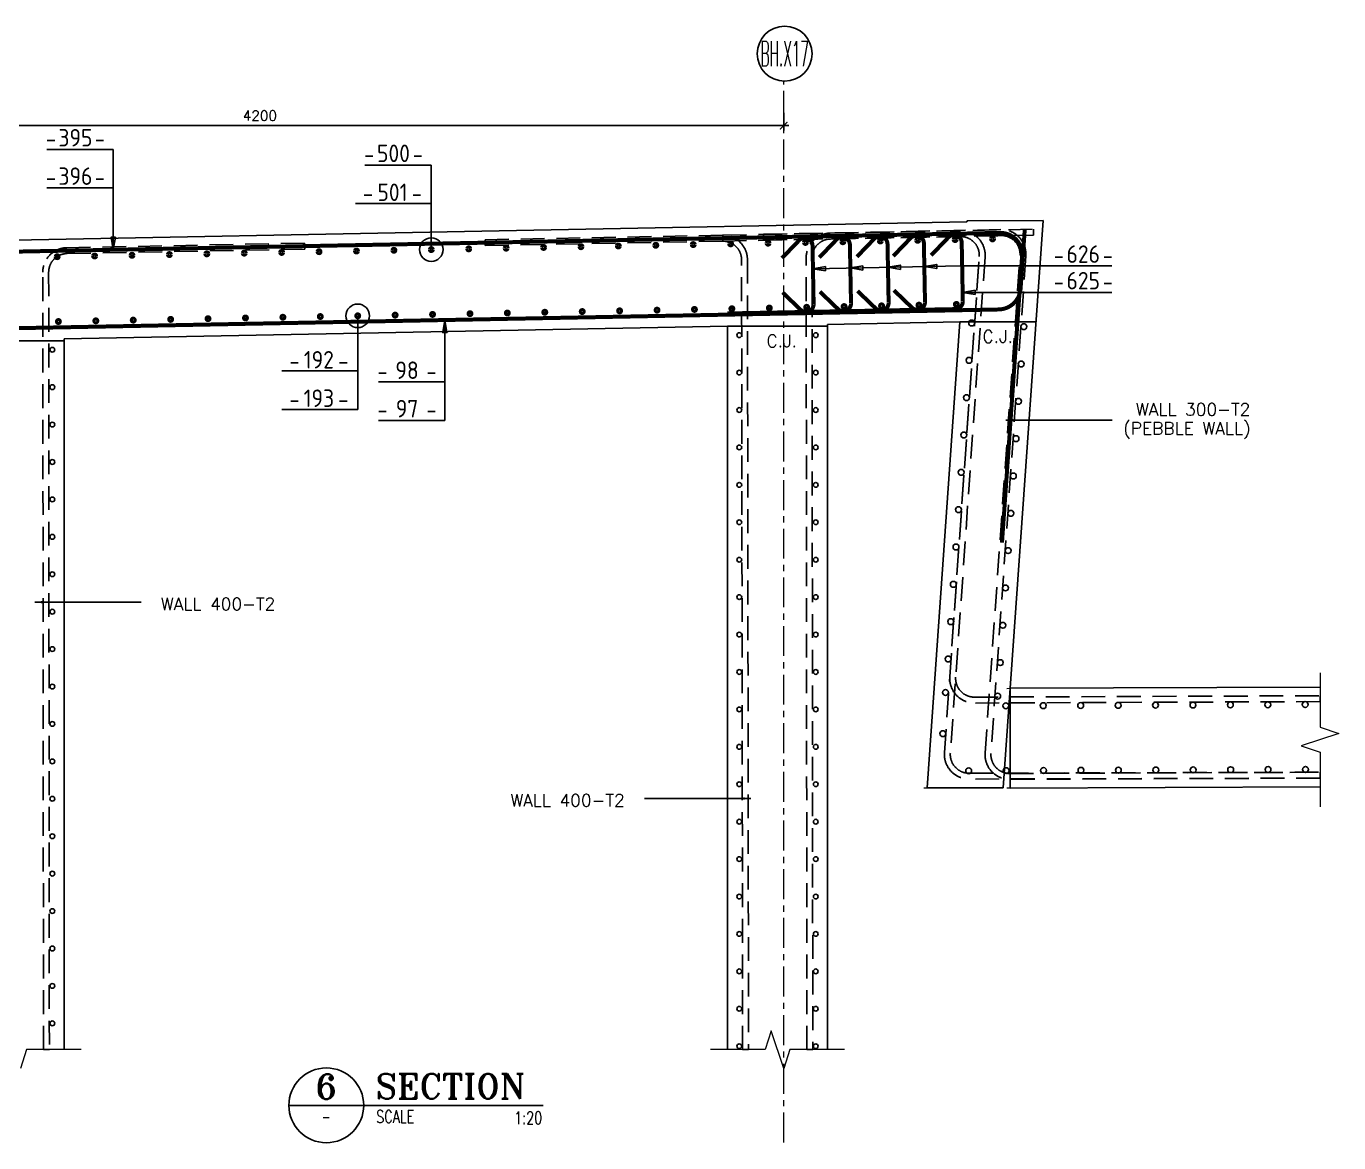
# Model space of a CAD drawing. Extents: x 660761725 to 1323371458, y 2734871439 to 5470067957.
# Drawn here: x 661531730 to 661536991, y 2734881023 to 2734885498 of the extents above; entities that cross this region are included whole.
import ezdxf
from ezdxf.enums import TextEntityAlignment as Align

# ---------------------------------------------------------------- set-up
doc = ezdxf.new("R2010")
doc.units = 0
doc.linetypes.add('AXES', pattern=[1.95, 1.2, -0.25, 0.25, -0.25])
doc.linetypes.add('Hidden', pattern=[714.375, 476.25, -238.125])
for name, color, linetype in [('_MECh-DIM', 7, 'Continuous'), ('S-ASSOCIATETEXT', 7, 'Continuous'), ('S-AXIS', 20, 'AXES'), ('S-RBAR-T10', 11, 'Continuous'), ('S-RBAR-T20', 10, 'Continuous'), ('S-RDIMO', 8, 'Continuous'), ('S-TXT', 3, 'Continuous'), ('S-TXT-B', 7, 'Continuous')]:
    doc.layers.add(name, color=color, linetype=linetype)
doc.layers.add('A-DETL', color=5, linetype='Continuous', lineweight=9, true_color=0x0000ff)
for name, color, linetype, lineweight in [('A-DETL-GENF', 7, 'Continuous', 9), ('A-ROOF', 7, 'Continuous', 15), ('A-WALL', 7, 'Continuous', 15), ('I-WALL', 7, 'Continuous', 15), ('S-ARROW', 8, 'Continuous', 13), ('S-GRID', 7, 'Continuous', 9)]:
    doc.layers.add(name, color=color, linetype=linetype, lineweight=lineweight)
doc.layers.add('S-C.J', color=1, linetype='ZIGZAG', true_color=0xff0000)
doc.styles.add('ARMACAD', font='isocp.shx')
doc.styles.add('ROMANS', font='romans.shx')
doc.styles.add('ROMANT', font='romant')
doc.linetypes.add('ZIGZAG', pattern='A,0.0001,-0.2,[131,ltypeshp.shx,S=0.2,R=0,X=-0.2,Y=0],-0.4,[131,ltypeshp.shx,S=0.2,R=180,X=0.2,Y=0],-0.2', length=0.8001)
doc.dimstyles.new('S-DIMI-20', dxfattribs={"dimscale": 20, "dimtxt": 2, "dimasz": 1.5, "dimexe": 1, "dimexo": 1, "dimgap": 1, "dimtad": 1, "dimdec": 0, "dimzin": 12, "dimdsep": 46, "dimtxsty": 'ROMANS', "dimblk": 'ARCHTICK', "dimcen": 0.09, "dimdle": 1, "dimclrd": 8, "dimclre": 8, "dimclrt": 4, "dimadec": 0, "dimazin": 3, "dimtfac": 1, "dimtdec": 0, "dimtix": 1, "dimtmove": 1, "dimatfit": 3, "dimtolj": 1, "dimtzin": 0, "dimarcsym": 0})

# ---------------------------------------------------------------- blocks, each defined once
blk = doc.blocks.new('_ARCHTICK')
at = {"color": 0, "linetype": 'ByBlock', "const_width": 0.15}
blk.add_lwpolyline([(-0.5, -0.5), (0.5, 0.5)], dxfattribs=at)
blk = doc.blocks.new('*D1134')
at = {"layer": '_MECh-DIM', "color": 8, "lineweight": -2, "transparency": 16777216}
for p, q in [((662129702.1, 2734761792.1), (662129702.1, 2734761721.4)), ((662133902.1, 2734761792.1), (662133902.1, 2734761721.4)), ((662129682.1, 2734761741.4), (662133922.1, 2734761741.4))]:
    blk.add_line(p, q, dxfattribs=at)
at = {"layer": '_MECh-DIM', "color": 8, "lineweight": -2, "transparency": 16777216, "xscale": 30, "yscale": 30, "zscale": 30, "rotation": 180}
blk.add_blockref('_ARCHTICK', (662129702.1, 2734761741.4), dxfattribs=at)
at = {"layer": '_MECh-DIM', "color": 8, "lineweight": -2, "transparency": 16777216, "xscale": 30, "yscale": 30, "zscale": 30}
blk.add_blockref('_ARCHTICK', (662133902.1, 2734761741.4), dxfattribs=at)
at = {"layer": '_MECh-DIM', "color": 4, "transparency": 16777216, "insert": (662131802.1, 2734761781.4), "char_height": 40, "attachment_point": 5, "style": 'ROMANS'}
blk.add_mtext('\\A1;4200', dxfattribs=at)
blk = doc.blocks.new('*U1142')
at = {"layer": 'S-AXIS', "color": 3, "linetype": 'Continuous'}
blk.add_circle((0, 5.5), 5.5, dxfattribs=at)
at = {"layer": 'S-AXIS', "color": 3, "linetype": 'Continuous', "ltscale": 0.5, "style": 'ROMANT', "width": 0.4, "flags": 8}
blk.add_attdef('A', text='', height=5, dxfattribs=at).set_placement((0, 5.5), align=Align.MIDDLE_CENTER)
blk = doc.blocks.new('SECTION TITLE2')
at = {"layer": 'S-TXT', "color": 2}
blk.add_line((-7.5, 0), (7.5, 0), dxfattribs=at)
at = {"layer": 'S-TXT'}
blk.add_circle((0, 0), 7.5, dxfattribs=at)
at = {"layer": 'S-TXT-B', "color": 3}
blk.add_line((7.5, 0), (43.46, 0), dxfattribs=at)
at = {"layer": 'S-TXT', "style": 'ROMANS', "width": 0.75}
blk.add_text('SCALE', height=2.5, dxfattribs=at).set_placement((10, -3.5))
at = {"layer": 'S-TXT', "color": 7, "style": 'ROMANT', "flags": 8}
blk.add_attdef('01', text='', height=5, dxfattribs=at).set_placement((0, 3.75), align=Align.MIDDLE)
blk.add_attdef('SECTION', text='', height=5, dxfattribs=at).set_placement((9.91, -0.17), align=Align.BOTTOM_LEFT)
at = {"layer": 'S-TXT', "style": 'ROMANS', "width": 0.7, "flags": 8}
blk.add_attdef('-', text='', height=2.25, dxfattribs=at).set_placement((0, -2.26), align=Align.MIDDLE)
at = {"layer": 'S-TXT', "style": 'ROMANS', "width": 0.75, "flags": 8}
blk.add_attdef('1:250', text='', height=2.5, dxfattribs=at).set_placement((43.28, -4.5), align=Align.BOTTOM_RIGHT)
blk = doc.blocks.new('CADF_02')
at = {"color": 0}
blk.add_lwpolyline([(0, 0), (2.5, -0.42), (2.5, 0.42)], close=True, dxfattribs=at)
blk = doc.blocks.new('cadf_11')
for p, q in [((-4.16, 1.17), (-5.64, 1.17)), ((4.16, 1.17), (5.64, 1.17))]:
    blk.add_line(p, q)
at = {"style": 'ARMACAD'}
blk.add_attdef('$REP', text='', height=3.5, dxfattribs=at).set_placement((0, 0), align=Align.CENTER)
for tag, p in [('$COM3', (-6.46, -2.82)), ('$COM4', (19.38, -2.81))]:
    blk.add_attdef(tag, text='', height=3.5, dxfattribs=at).set_placement(p, align=Align.BOTTOM_RIGHT)
blk = doc.blocks.new('If that’s the case… I’ll dig as far as needed.')
at = {"layer": 'A-DETL', "color": 8, "linetype": 'Hidden'}
for p, q in [((662134795.8, 2734759485.9), (662134810.1, 2734759486.2)), ((662134810.1, 2734759086.2), (662134795.8, 2734759085.8))]:
    blk.add_line(p, q, dxfattribs=at)
at = {"layer": 'A-DETL-GENF', "color": 8}
for p, q in [((662136051.7, 2734759548.2), (662136051.7, 2734759329.8)), ((662136051.7, 2734759329.8), (662136126.7, 2734759304.8)), ((662136126.7, 2734759304.8), (662135976.7, 2734759254.8)), ((662135976.7, 2734759254.8), (662136051.7, 2734759229.8)), ((662136051.7, 2734759229.8), (662136051.7, 2734759011.5)), ((662133852.1, 2734758112.7), (662133827.1, 2734758037.7)), ((662133902.1, 2734757962.7), (662133852.1, 2734758112.7)), ((662130867.1, 2734758037.7), (662130842.1, 2734757962.7)), ((662131085.4, 2734758037.7), (662130867.1, 2734758037.7)), ((662133827.1, 2734758037.7), (662133608.8, 2734758037.7)), ((662133927.1, 2734758037.7), (662133902.1, 2734757962.7)), ((662134145.4, 2734758037.7), (662133927.1, 2734758037.7))]:
    blk.add_line(p, q, dxfattribs=at)
at = {"layer": 'A-ROOF', "color": 8, "lineweight": 25}
for p, q in [((662134636.4, 2734761355.7), (662123537.1, 2734761144.2)), ((662134077.1, 2734760944.6), (662134608.3, 2734760954.7)), ((662131017.1, 2734760886.3), (662133677.1, 2734760937)), ((662136051.7, 2734759491.2), (662134810.1, 2734759486.2)), ((662134810.1, 2734759486.2), (662134810.1, 2734759086.2)), ((662134810.1, 2734759086.2), (662136051.7, 2734759091.2))]:
    blk.add_line(p, q, dxfattribs=at)
at = {"layer": 'A-WALL', "color": 8, "lineweight": 25}
for p, q in [((662134636.6, 2734761359.2), (662134636.4, 2734761355.7)), ((662134941.6, 2734761361.6), (662134636.6, 2734761359.2)), ((662134810.1, 2734759486.2), (662134941.6, 2734761361.6)), ((662134608.3, 2734760954.7), (662134505.3, 2734759486)), ((662134505.3, 2734759486), (662134477.4, 2734759087.1)), ((662134782.2, 2734759087.3), (662134810.1, 2734759486.2)), ((662134477.4, 2734759087.1), (662134782.2, 2734759087.3))]:
    blk.add_line(p, q, dxfattribs=at)
at = {"layer": 'A-WALL', "color": 8}
for p, q in [((662134463, 2734759086.7), (662134477.4, 2734759087.1)), ((662134782.2, 2734759087.3), (662134767.8, 2734759086.9))]:
    blk.add_line(p, q, dxfattribs=at)
at = {"layer": 'I-WALL', "color": 8, "lineweight": 25}
for p, q in [((662134077.1, 2734758037.7), (662134077.1, 2734760944.6)), ((662131017.1, 2734758037.7), (662131017.1, 2734760886.3)), ((662133677.1, 2734760937), (662133677.1, 2734758037.7))]:
    blk.add_line(p, q, dxfattribs=at)
at = {"layer": 'S-C.J', "ltscale": 60}
for points in [[(662134608.3, 2734760954.7), (662134913.1, 2734760954.7)], [(662133677.1, 2734760937), (662134077.1, 2734760937)], [(662130617.1, 2734760878.7), (662131017.1, 2734760878.7)]]:
    blk.add_lwpolyline(points, dxfattribs=at)
at = {"layer": 'S-GRID', "color": 8, "linetype": 'AXES', "lineweight": 13, "ltscale": 100}
blk.add_line((662133902.1, 2734757665.7), (662133902.1, 2734761919.8), dxfattribs=at)
ref = blk.add_blockref('*U1142', (662133905.7, 2734761919.7), dxfattribs=dict(at, xscale=20, yscale=20, zscale=20))
ref.add_attrib('A', 'BH.X17', dxfattribs={"layer": 'S-AXIS', "color": 3, "linetype": 'Continuous', "ltscale": 0.5, "height": 100, "style": 'ROMANT', "width": 0.4}).set_placement((662133905.7, 2734762029.7), align=Align.MIDDLE_CENTER)
at = {"layer": 'S-TXT'}
ref = blk.add_blockref('SECTION TITLE2', (662132068.4, 2734757814.5), dxfattribs=dict(at, xscale=20, yscale=20, zscale=20))
ref.add_attrib('1:250', '1:20', dxfattribs={"height": 50, "style": 'ROMANS', "width": 0.75}).set_placement((662132933.9, 2734757724.5), align=Align.BOTTOM_RIGHT)
ref.add_attrib('-', '-', dxfattribs={"height": 45, "style": 'ROMANS', "width": 0.7}).set_placement((662132068.4, 2734757769.3), align=Align.MIDDLE)
ref.add_attrib('SECTION', 'SECTION', dxfattribs={"color": 7, "height": 100, "style": 'ROMANT'}).set_placement((662132266.6, 2734757811.2), align=Align.BOTTOM_LEFT)
ref.add_attrib('01', '6', dxfattribs={"color": 7, "height": 100, "style": 'ROMANT'}).set_placement((662132068.4, 2734757889.5), align=Align.MIDDLE)
at = {"layer": 'S-TXT', "char_height": 50, "width": 86.194, "attachment_point": 3, "style": 'ROMANS'}
for insert in [(662133954.9, 2734760903.2), (662134820.9, 2734760921)]:
    blk.add_mtext('\\pi-150,l150,t150;C.J.', dxfattribs=dict(at, insert=insert))
at = {"layer": 'S-TXT', "char_height": 50, "style": 'ROMANS'}
for s, insert, attachment_point in [('WALL 300-T2', (662135772.2, 2734760629), 3), ('(PEBBLE WALL)', (662135772.9, 2734760553), 3), ('WALL 400-T2', (662131864, 2734759849), 3), ('WALL 400-T2', (662132806, 2734759062), 1)]:
    blk.add_mtext(s, dxfattribs=dict(at, insert=insert, attachment_point=attachment_point))
at = {"layer": '_MECh-DIM', "color": 8}
dim = blk.add_linear_dim(base=(662133902.1, 2734761741.4), p1=(662129702.1, 2734761812.1), p2=(662133902.1, 2734761812.1), dimstyle='S-DIMI-20', dxfattribs=at)
dim.commit()
dim.dimension.update_dxf_attribs({"geometry": '*D1134', "text_midpoint": (662131802.1, 2734761781.4)})
at = {"layer": 'S-ARROW'}
for points in [[(662134792, 2734760560.8), (662135218, 2734760560.8)], [(662130900.1, 2734759831.3), (662131326.1, 2734759831.3)], [(662133769.9, 2734759044.3), (662133343.9, 2734759044.3)]]:
    blk.add_leader(points, dimstyle='S-DIMI-20', override={"dimgap": 1, "dimtad": 0}, dxfattribs=at)

msp = doc.modelspace()

# ---------------------------------------------------------------- linework, layer by layer
at = {"layer": 'S-RBAR-T10', "const_width": 16}
for points in [[(661535357.27064693, 2734884579.36566114), (661535426.62095273, 2734884651.41102886, -0.6681786379), (661535479.9493866, 2734884630.50320101), (661535484.42777646, 2734884395.54587793, -0.4142135624), (661535454.02417243, 2734884363.96074104), (661534540.70166659, 2734884346.55241394)], [(661534759.28460264, 2734884567.9598608), (661534828.63490748, 2734884640.00522995, -0.6681786379), (661534881.96334231, 2734884619.0974021), (661534886.43640852, 2734884384.41938496, -0.6681786379), (661534833.94344366, 2734884361.494555), (661534761.89807463, 2734884430.84485912)], [(661534909.08492947, 2734884570.81512213), (661534978.43523479, 2734884642.86048985, -0.6681786379), (661535031.76366961, 2734884621.95266199), (661535036.23673582, 2734884387.27464581, -0.6681786379), (661534983.74377, 2734884364.34981489), (661534911.69840193, 2734884433.70011997)], [(661535059.88507497, 2734884573.68943787), (661535129.23538029, 2734884645.73480797, -0.6681786379), (661535182.563815, 2734884624.82697916), (661535187.03688121, 2734884390.14896297, -0.6681786379), (661535134.54391634, 2734884367.22413206), (661535062.49854708, 2734884436.57443905)], [(661535205.68612862, 2734884576.46847105), (661535275.03643358, 2734884648.51383877, -0.6681786379), (661535328.3648684, 2734884627.60601091), (661535332.83793414, 2734884392.92799377, -0.6681786379), (661535280.34496915, 2734884370.00316286), (661535208.29960072, 2734884439.35346889)]]:
    msp.add_lwpolyline(points, format="xyb", dxfattribs=at)
at = {"layer": 'S-RBAR-T20', "const_width": 16}
for points in [[(661524401.67624664, 2734884148.48111677), (661535628.2211504, 2734884362.46195412, 0.3883721056), (661535716.04118395, 2734884445.92106581), (661535732.7339195, 2734884684.10513687)], [(661535641.42968535, 2734883428.03722477), (661535721.93319225, 2734884576.7197032, 0.4405359471), (661535633.7422775, 2734884669.51880312), (661524401.67624664, 2734884455.43273211)]]:
    msp.add_lwpolyline(points, format="xyb", dxfattribs=at)
for points in [[(661533797.98677003, 2734884610.9165082, -1), (661533809.72823584, 2734884611.3642621, -1)], [(661533947.95953047, 2734884613.7750268, -1), (661533959.70099628, 2734884614.22278118, -1)], [(661534097.93229091, 2734884616.63354683, -1), (661534109.67375672, 2734884617.08129978, -1)], [(661534247.90505135, 2734884619.49206591, -1), (661534259.64651716, 2734884619.93981981, -1)], [(661534397.87781167, 2734884622.35058594, -1), (661534409.61927748, 2734884622.79833889, -1)], [(661534547.85057211, 2734884625.20910501, -1), (661534559.59203792, 2734884625.65685797, -1)], [(661534697.82333255, 2734884628.06762505, -1), (661534709.56479836, 2734884628.515378, -1)], [(661534847.79609299, 2734884630.92614412, -1), (661534859.53755879, 2734884631.37389803, -1)], [(661534997.76885343, 2734884633.78466415, -1), (661535009.51031923, 2734884634.23241711, -1)], [(661535147.74161375, 2734884636.64318323, -1), (661535159.48307955, 2734884637.09093618, -1)], [(661535297.71437418, 2734884639.50170183, -1), (661535309.45583999, 2734884639.94945621, -1)], [(661535447.68713462, 2734884642.36022186, -1), (661535459.42860043, 2734884642.80797482, -1)], [(661535597.65989506, 2734884645.21874094, -1), (661535609.40136087, 2734884645.66649485, -1)], [(661531848.34088469, 2734884573.75575495, -1), (661531860.08235049, 2734884574.20350885, -1)], [(661531998.31364512, 2734884576.61427498, -1), (661532010.05511093, 2734884577.06202793, -1)], [(661532148.28640544, 2734884579.47279406, -1), (661532160.02787125, 2734884579.92054701, -1)], [(661532298.25916588, 2734884582.33131409, -1), (661532310.00063169, 2734884582.77906704, -1)], [(661532448.23192632, 2734884585.18983316, -1), (661532459.97339213, 2734884585.63758707, -1)], [(661532598.20468676, 2734884588.0483532, -1), (661532609.94615257, 2734884588.49610615, -1)], [(661532748.1774472, 2734884590.9068718, -1), (661532759.91891301, 2734884591.35462523, -1)], [(661532898.15020752, 2734884593.76539087, -1), (661532909.89167333, 2734884594.21314478, -1)], [(661533048.12296796, 2734884596.6239109, -1), (661533059.86443377, 2734884597.07166386, -1)], [(661533198.0957284, 2734884599.48242998, -1), (661533209.8371942, 2734884599.93018389, -1)], [(661533348.06848884, 2734884602.34095001, -1), (661533359.80995464, 2734884602.78870296, -1)], [(661533498.04124928, 2734884605.19946909, -1), (661533509.78271508, 2734884605.647223, -1)], [(661533648.01400959, 2734884608.05798912, -1), (661533659.7554754, 2734884608.50574207, -1)], [(661533652.96259928, 2734884348.42926502, 1), (661533664.71259928, 2734884348.42926502, 1)], [(661533802.93535972, 2734884351.2877841, 1), (661533814.68535972, 2734884351.2877841, 1)], [(661533952.90812016, 2734884354.14630318, 1), (661533964.65812016, 2734884354.14630318, 1)], [(661534102.88088059, 2734884357.00482321, 1), (661534114.63088059, 2734884357.00482321, 1)], [(661534252.85364103, 2734884359.86334181, 1), (661534264.60364103, 2734884359.86334181, 1)], [(661534402.82640135, 2734884362.72186184, 1), (661534414.57640135, 2734884362.72186184, 1)], [(661534552.79916179, 2734884365.58038092, 1), (661534564.54916179, 2734884365.58038092, 1)], [(661534702.77192223, 2734884368.43889999, 1), (661534714.52192223, 2734884368.43889999, 1)], [(661534852.74468267, 2734884371.29742002, 1), (661534864.49468267, 2734884371.29742002, 1)], [(661535002.71744311, 2734884374.15594006, 1), (661535014.46744311, 2734884374.15594006, 1)], [(661535152.69020343, 2734884377.01445913, 1), (661535164.44020343, 2734884377.01445913, 1)], [(661535302.66296387, 2734884379.87297821, 1), (661535314.41296387, 2734884379.87297821, 1)], [(661535452.63572431, 2734884382.73149776, 1), (661535464.38572431, 2734884382.73149776, 1)], [(661531853.28947437, 2734884314.12703085, 1), (661531865.03947437, 2734884314.12703085, 1)], [(661532003.26223481, 2734884316.98555088, 1), (661532015.01223481, 2734884316.98555088, 1)], [(661532153.23499513, 2734884319.84406996, 1), (661532164.98499513, 2734884319.84406996, 1)], [(661532303.20775557, 2734884322.70258999, 1), (661532314.95775557, 2734884322.70258999, 1)], [(661532453.180516, 2734884325.56110907, 1), (661532464.930516, 2734884325.56110907, 1)], [(661532603.15327644, 2734884328.4196291, 1), (661532614.90327644, 2734884328.4196291, 1)], [(661532753.12603688, 2734884331.27814817, 1), (661532764.87603688, 2734884331.27814817, 1)], [(661532903.0987972, 2734884334.13666677, 1), (661532914.8487972, 2734884334.13666677, 1)], [(661533053.07155764, 2734884336.99518681, 1), (661533064.82155764, 2734884336.99518681, 1)], [(661533203.04431808, 2734884339.85370588, 1), (661533214.79431808, 2734884339.85370588, 1)], [(661533353.01707852, 2734884342.71222496, 1), (661533364.76707852, 2734884342.71222496, 1)], [(661533502.98983896, 2734884345.57074499, 1), (661533514.73983896, 2734884345.57074499, 1)]]:
    msp.add_lwpolyline(points, format="xyb", close=True, dxfattribs=at)
at = {"layer": 'S-RDIMO'}
for p, q in [((661532078.9854337, 2734885003.90974712), (661531812.58663988, 2734885003.90974712)), ((661532078.9854337, 2734884601.76422215), (661532078.9854337, 2734885003.90974712)), ((661533353.93922138, 2734884941.33692789), (661533087.54042757, 2734884941.33692789)), ((661533353.93922138, 2734884602.56482601), (661533353.93922138, 2734884941.33692789)), ((661532078.9854337, 2734884849.90974712), (661531812.58663988, 2734884849.90974712)), ((661533353.93922138, 2734884787.33692789), (661533050.01812923, 2734884787.33692789)), ((661533353.93922138, 2734884787.33692789), (661533050.01812923, 2734884787.33692789)), ((661533058.94655764, 2734884336.99518681), (661533058.94655764, 2734883962.02336884)), ((661533408.22589707, 2734884320.14827299), (661533408.22589707, 2734883918.00274801)), ((661533058.94655764, 2734884116.02336884), (661532755.02546549, 2734884116.02336884)), ((661533058.94655764, 2734884116.02336884), (661532755.02546549, 2734884116.02336884)), ((661533408.22589707, 2734884072.00274801), (661533141.82710326, 2734884072.00274801)), ((661533058.94655764, 2734883962.02336884), (661532755.02546549, 2734883962.02336884)), ((661533058.94655764, 2734883962.02336884), (661532755.02546549, 2734883962.02336884)), ((661533408.22589707, 2734883918.00274801), (661533141.82710326, 2734883918.00274801))]:
    msp.add_line(p, q, dxfattribs=at)
at = {"layer": 'S-RDIMO', "linetype": 'Hidden', "ltscale": 0.2}
for points in [[(661536916.21826971, 2734882814.22206879), (661536916.31320417, 2734882790.72226), (661535530.94313979, 2734882785.12564611, -0.4360600727), (661535432.28625286, 2734882890.5111599), (661535550.30541182, 2734884574.49503613, 0.4405359904), (661535474.05965054, 2734884654.72480297), (661534522.73244357, 2734884636.59209013), (661534522.28460455, 2734884660.08782196), (661535473.61181152, 2734884678.2205348, -0.4405359904), (661535573.74791145, 2734884572.852108), (661535455.72875249, 2734882888.86823177, 0.4360600727), (661535530.84820533, 2734882808.62545395)], [(661534522.73245239, 2734884636.59230089), (661534522.28461766, 2734884660.08803415), (661535473.61182785, 2734884678.22057581, -0.440535937), (661535573.74791014, 2734884572.85214901), (661535434.36227083, 2734882583.99566793, 0.4356448926), (661535509.37705564, 2734882503.75254202), (661536916.23466921, 2734882507.47237301), (661536916.29680467, 2734882483.97245502), (661535509.4391911, 2734882480.25262403, -0.4356448926), (661535410.91977119, 2734882585.63859701), (661535550.3054105, 2734884574.49507713, 0.440535937), (661535474.05966258, 2734884654.72484398)], [(661534685.99949419, 2734884640.86153698), (661534685.55165517, 2734884664.35726976), (661535636.87886214, 2734884682.48998213, -0.4405359902), (661535737.01496208, 2734884577.1215539), (661535597.25579846, 2734882582.9353528, 0.4360600639), (661535672.37525356, 2734882502.69257784), (661536916.21827197, 2734882507.71721792), (661536916.3132019, 2734882484.21741009), (661535672.47018349, 2734882479.19277, -0.4360600639), (661535573.81329882, 2734882584.57828093), (661535713.57246244, 2734884578.76448202, 0.4405359902), (661535637.32670116, 2734884658.99424887)], [(661534882.95428157, 2734881395.72194386), (661534859.45429134, 2734881395.70054579), (661534856.56419313, 2734884569.80845881, -0.4089081852), (661534953.18704045, 2734884668.38025808), (661535767.51009536, 2734884683.90160894), (661535767.95793414, 2734884660.40587711), (661534953.63487923, 2734884644.88452482, 0.4089081852), (661534880.06418335, 2734884569.82985592)], [(661531822.90117562, 2734881395.72194386), (661531799.40118539, 2734881395.70054579), (661531796.56419337, 2734884511.48352194, -0.4089081852), (661531893.18704069, 2734884610.05532122), (661532846.28543949, 2734884628.22179079), (661532846.73327827, 2734884604.72605801), (661531893.63487947, 2734884586.55958891, 0.4089081852), (661531820.06418359, 2734884511.50492001)], [(661534625.39846051, 2734881395.72723579), (661534601.8984822, 2734881395.69525385), (661534597.58992183, 2734884561.56001806, 0.4194064991), (661534521.16071832, 2734884636.44432783), (661533569.83351135, 2734884618.31161594), (661533569.38567233, 2734884641.80734921), (661534520.7128793, 2734884659.94006014, -0.4194064991), (661534621.08990014, 2734884561.59200001)]]:
    msp.add_lwpolyline(points, format="xyb", close=True, dxfattribs=at)
at = {"layer": 'S-RDIMO'}
for points in [[(661534883.73827815, 2734884525.97595119), (661535481.72447336, 2734884537.3738308), (661536082, 2734884537.3738308)], [(661535483.75027955, 2734884431.09054184), (661536082, 2734884431.09054184)]]:
    msp.add_lwpolyline(points, dxfattribs=at)
at = {"layer": 'S-RDIMO', "color": 3}
for centre in [(661533353.93922138, 2734884602.56482601), (661533058.94655764, 2734884336.99518681)]:
    msp.add_circle(centre, 47.17419314, dxfattribs=at)
at = {"layer": 'S-RDIMO'}
for centre, radius in [((661535519.87241137, 2734884308.32367516), 11.75), ((661534588.52315474, 2734884259.4671731), 9.5), ((661534894.8293395, 2734884259.4671731), 9.5), ((661535728.92872262, 2734884293.67231178), 11.75), ((661531834.82933974, 2734884201.14223719), 9.5), ((661535509.38563359, 2734884158.6906991), 11.75), ((661535718.44194484, 2734884144.0393362), 11.75), ((661534588.52315474, 2734884109.4671731), 9.5), ((661534894.8293395, 2734884109.4671731), 9.5), ((661531834.82933974, 2734884051.14223719), 9.5), ((661535498.89885581, 2734884009.05772305), 11.75), ((661535707.95516706, 2734883994.40636015), 11.75), ((661534588.52315474, 2734883959.4671731), 9.5), ((661534894.8293395, 2734883959.4671731), 9.5), ((661531834.82933974, 2734883901.14223719), 9.5), ((661535488.4120779, 2734883859.42474699), 11.75), ((661535697.46838915, 2734883844.77338409), 11.75), ((661534588.52315474, 2734883809.4671731), 9.5), ((661534894.8293395, 2734883809.4671731), 9.5), ((661531834.82933974, 2734883751.14223719), 9.5), ((661535477.92530012, 2734883709.79177094), 11.75), ((661535686.98161137, 2734883695.14040804), 11.75), ((661534588.52315474, 2734883659.4671731), 9.5), ((661534894.8293395, 2734883659.4671731), 9.5), ((661531834.82933974, 2734883601.14223719), 9.5), ((661535467.43852234, 2734883560.15879488), 11.75), ((661534588.52315474, 2734883509.4671731), 9.5), ((661534894.8293395, 2734883509.4671731), 9.5), ((661535676.49483359, 2734883545.50743198), 11.75), ((661531834.82933974, 2734883451.14223719), 9.5), ((661535456.95174456, 2734883410.52581882), 11.75), ((661534588.52315474, 2734883359.4671731), 9.5), ((661534894.8293395, 2734883359.4671731), 9.5), ((661535666.00805581, 2734883395.87445593), 11.75), ((661531834.82933974, 2734883301.14223719), 9.5), ((661535446.46496665, 2734883260.89284277), 11.75), ((661535655.5212779, 2734883246.24147987), 11.75), ((661534588.52315474, 2734883209.4671731), 9.5), ((661534894.8293395, 2734883209.4671731), 9.5), ((661531834.82933974, 2734883151.14223719), 9.5), ((661535435.97818887, 2734883111.25986719), 11.75), ((661535645.03450012, 2734883096.60850382), 11.75), ((661534588.52315474, 2734883059.4671731), 9.5), ((661534894.8293395, 2734883059.4671731), 9.5), ((661531834.82933974, 2734883001.14223719), 9.5), ((661535425.49141109, 2734882961.62689114), 11.75), ((661535634.54772234, 2734882946.97552776), 11.75), ((661534588.52315474, 2734882909.4671731), 9.5), ((661534894.8293395, 2734882909.4671731), 9.5), ((661531834.82933974, 2734882851.14223719), 9.5), ((661535414.94257534, 2734882827.35558081), 11.75), ((661535623.99888659, 2734882812.70421791), 11.75), ((661535656.8522265, 2734882773.93600178), 11.75), ((661535806.85100269, 2734882774.54193592), 11.75), ((661535956.84977889, 2734882775.14787006), 11.75), ((661536106.84855485, 2734882775.75380421), 11.75), ((661536256.84733105, 2734882776.35973787), 11.75), ((661536406.84610724, 2734882776.96567202), 11.75), ((661536556.84488344, 2734882777.57160711), 11.75), ((661536706.8436594, 2734882778.17754078), 11.75), ((661536856.8424356, 2734882778.78347492), 11.75), ((661534588.52315474, 2734882759.4671731), 9.5), ((661534894.8293395, 2734882759.4671731), 9.5), ((661531834.82933974, 2734882701.14223719), 9.5), ((661535404.51785541, 2734882662.36093903), 11.75), ((661534588.52315474, 2734882609.4671731), 9.5), ((661534894.8293395, 2734882609.4671731), 9.5), ((661531834.82933974, 2734882551.14223719), 9.5), ((661535507.9029721, 2734882513.52132082), 11.75), ((661535657.9017483, 2734882514.12725496), 11.75), ((661535807.90052438, 2734882514.73319006), 11.75), ((661535957.89930058, 2734882515.3391242), 11.75), ((661536107.89807665, 2734882515.94505787), 11.75), ((661536257.89685285, 2734882516.55099201), 11.75), ((661536407.89562893, 2734882517.15692616), 11.75), ((661536557.89440513, 2734882517.76285982), 11.75), ((661536707.8931812, 2734882518.36879396), 11.75), ((661536857.8919574, 2734882518.97472906), 11.75), ((661534588.52315474, 2734882459.4671731), 9.5), ((661534894.8293395, 2734882459.4671731), 9.5), ((661531834.82933974, 2734882401.14223719), 9.5), ((661534588.52315474, 2734882309.4671731), 9.5), ((661534894.8293395, 2734882309.4671731), 9.5), ((661531834.82933974, 2734882251.14223719), 9.5), ((661534588.52315474, 2734882159.4671731), 9.5), ((661534894.8293395, 2734882159.4671731), 9.5), ((661531834.82933974, 2734882101.14223719), 9.5), ((661534588.52315474, 2734882009.4671731), 9.5), ((661534894.8293395, 2734882009.4671731), 9.5), ((661531834.82933974, 2734881951.14223719), 9.5), ((661534588.52315474, 2734881859.4671731), 9.5), ((661534894.8293395, 2734881859.4671731), 9.5), ((661531834.82933974, 2734881801.14223719), 9.5), ((661534588.52315474, 2734881709.4671731), 9.5), ((661534894.8293395, 2734881709.4671731), 9.5), ((661531834.82933974, 2734881651.14223719), 9.5), ((661534588.52315474, 2734881559.4671731), 9.5), ((661534894.8293395, 2734881559.4671731), 9.5), ((661531834.82933974, 2734881501.14223719), 9.5), ((661534588.52315474, 2734881409.4671731), 9.5), ((661534894.8293395, 2734881409.4671731), 9.5)]:
    msp.add_circle(centre, radius, dxfattribs=at)

# ---------------------------------------------------------------- block references
at = {"layer": 'S-ASSOCIATETEXT'}
ref = msp.add_blockref('cadf_11', (661531927.39710772, 2734885015.86808586), dxfattribs=dict(at, xscale=20, yscale=20, zscale=20))
ref.add_attrib('$REP', '395', dxfattribs={"height": 70, "style": 'ARMACAD', "flags": 2}).set_placement((661531927.39710772, 2734885015.86808586), align=Align.CENTER)
ref = msp.add_blockref('cadf_11', (661533202.3508954, 2734884953.29526806), dxfattribs=dict(at, xscale=20, yscale=20, zscale=20))
ref.add_attrib('$REP', '500', dxfattribs={"height": 70, "style": 'ARMACAD', "flags": 2}).set_placement((661533202.3508954, 2734884953.29526806), align=Align.CENTER)
ref = msp.add_blockref('cadf_11', (661531927.39710772, 2734884861.86808586), dxfattribs=dict(at, xscale=20, yscale=20, zscale=20))
ref.add_attrib('$REP', '396', dxfattribs={"height": 70, "style": 'ARMACAD', "flags": 2}).set_placement((661531927.39710772, 2734884861.86808586), align=Align.CENTER)
ref = msp.add_blockref('cadf_11', (661533198.19946206, 2734884797.14974308), dxfattribs=dict(at, xscale=20, yscale=20, zscale=20))
ref.add_attrib('$REP', '501', dxfattribs={"height": 70, "style": 'ARMACAD', "flags": 2}).set_placement((661533198.19946206, 2734884797.14974308), align=Align.CENTER)
ref = msp.add_blockref('cadf_11', (661535967.18953216, 2734884549.33217001), dxfattribs=dict(at, xscale=-20, yscale=20, zscale=20))
ref.add_attrib('$REP', '626', dxfattribs={"height": 70, "style": 'ARMACAD', "flags": 2}).set_placement((661535967.18953216, 2734884549.33217001), align=Align.CENTER)
ref = msp.add_blockref('cadf_11', (661535967.18953216, 2734884443.04888105), dxfattribs=dict(at, xscale=-20, yscale=20, zscale=20))
ref.add_attrib('$REP', '625', dxfattribs={"height": 70, "style": 'ARMACAD', "flags": 2}).set_placement((661535967.18953216, 2734884443.04888105), align=Align.CENTER)
ref = msp.add_blockref('cadf_11', (661532903.20679832, 2734884125.83618307), dxfattribs=dict(at, xscale=20, yscale=20, zscale=20))
ref.add_attrib('$REP', '192', dxfattribs={"height": 70, "style": 'ARMACAD', "flags": 2}).set_placement((661532903.20679832, 2734884125.83618307), align=Align.CENTER)
ref = msp.add_blockref('cadf_11', (661533256.6375711, 2734884083.96108723), dxfattribs=dict(at, xscale=20, yscale=20, zscale=20))
ref.add_attrib('$REP', '98', dxfattribs={"height": 70, "style": 'ARMACAD', "flags": 2}).set_placement((661533256.6375711, 2734884083.96108723), align=Align.CENTER)
ref = msp.add_blockref('cadf_11', (661532903.20679832, 2734883971.83618307), dxfattribs=dict(at, xscale=20, yscale=20, zscale=20))
ref.add_attrib('$REP', '193', dxfattribs={"height": 70, "style": 'ARMACAD', "flags": 2}).set_placement((661532903.20679832, 2734883971.83618307), align=Align.CENTER)
ref = msp.add_blockref('cadf_11', (661533256.6375711, 2734883929.96108723), dxfattribs=dict(at, xscale=20, yscale=20, zscale=20))
ref.add_attrib('$REP', '97', dxfattribs={"height": 70, "style": 'ARMACAD', "flags": 2}).set_placement((661533256.6375711, 2734883929.96108723), align=Align.CENTER)
at = {"layer": 'S-AXIS'}
msp.add_blockref('If that’s the case… I’ll dig as far as needed.', (-599135.43497896, 123358), dxfattribs=at)
at = {"layer": 'S-RDIMO', "yscale": 20, "zscale": 20, "rotation": 270}
for p, xscale in [((661532078.9854337, 2734884601.76422215), -20), ((661533408.22589707, 2734884320.14827299), 20)]:
    msp.add_blockref('CADF_02', p, dxfattribs=dict(at, xscale=xscale))
at = {"layer": 'S-RDIMO', "xscale": 20, "yscale": 20, "zscale": 20}
for p in [(661534883.73827815, 2734884525.97595119), (661535033.53860545, 2734884528.83121109), (661535184.33875084, 2734884531.70552778), (661535330.13980401, 2734884534.48456001), (661535483.75027955, 2734884431.09054184)]:
    msp.add_blockref('CADF_02', p, dxfattribs=at)

doc.saveas('drawing.dxf')
